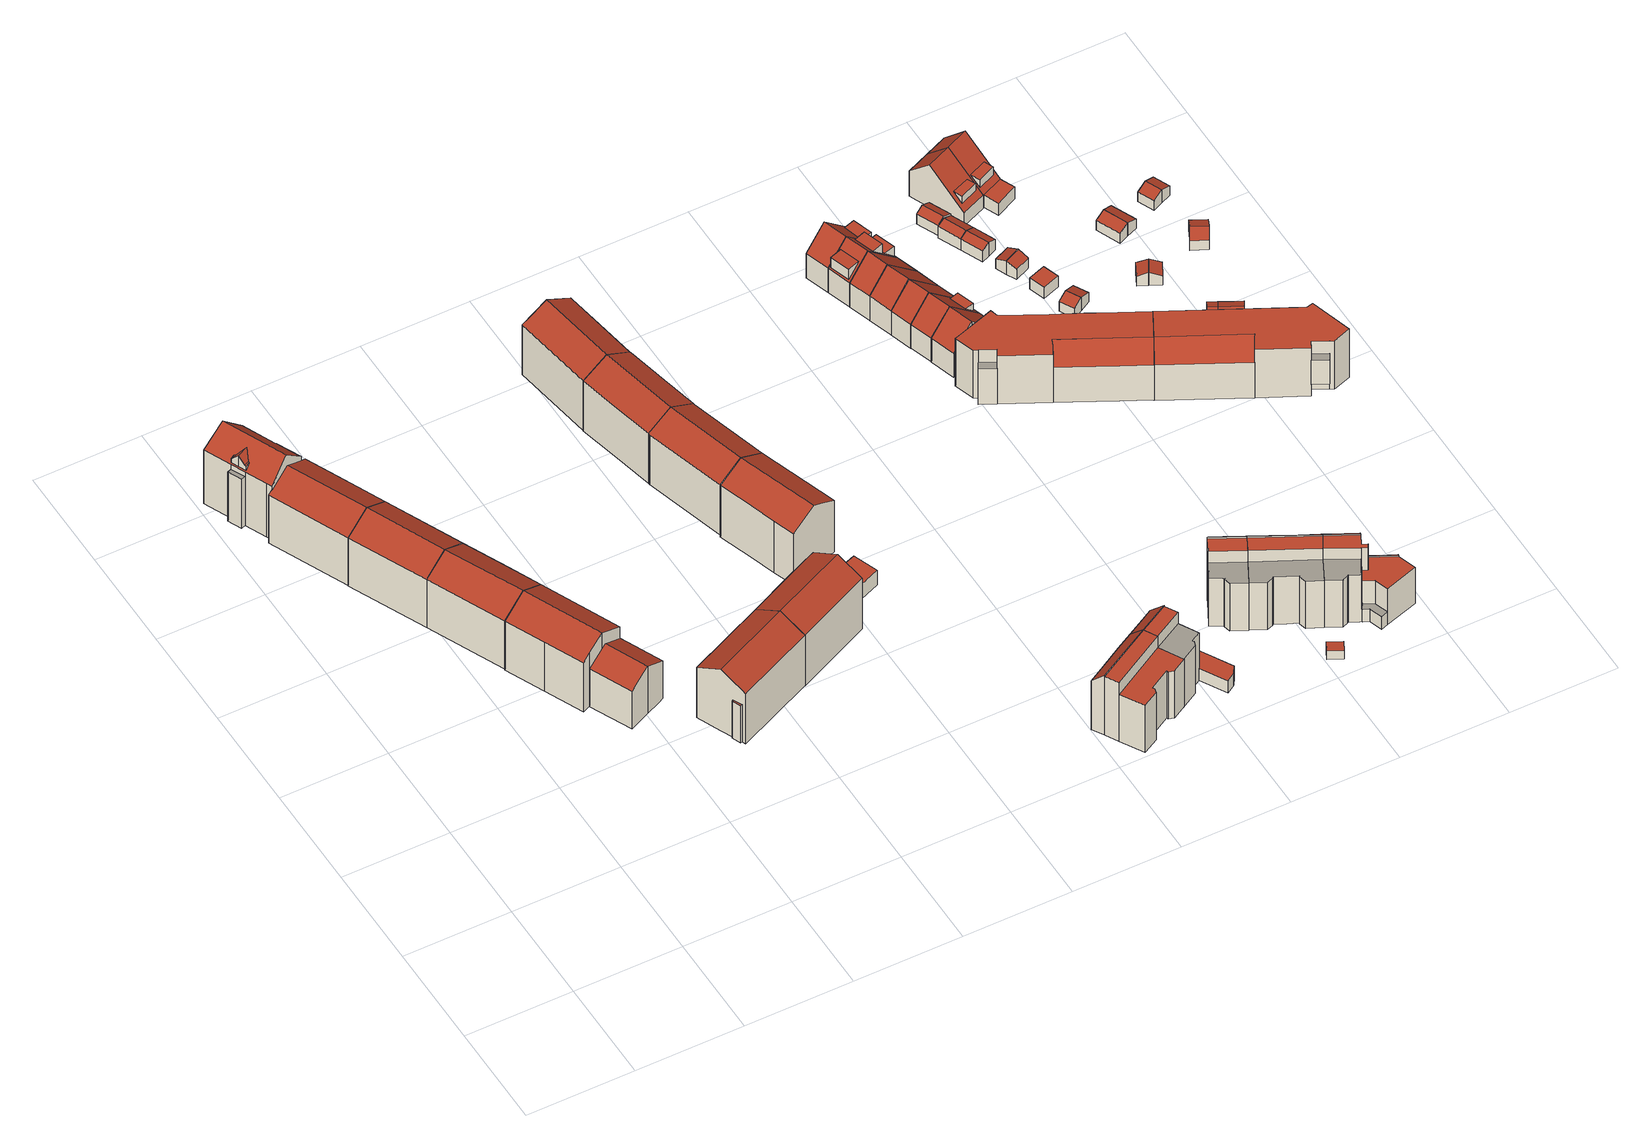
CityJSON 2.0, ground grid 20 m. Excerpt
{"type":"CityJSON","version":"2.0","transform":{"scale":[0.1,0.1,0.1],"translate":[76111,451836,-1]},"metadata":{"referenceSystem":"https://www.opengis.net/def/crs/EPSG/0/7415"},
"CityObjects":{
"building1":{"type":"Building","attributes":{"Volume":1443.41,"Dakoppervlakte":131.5,"Muuroppervlakte":561.17,"Vloeroppervlakte":99.9,"hoogte_Z_max_in_m_NAP":16.91,"GEB_DOEL":"woonfunctie","dateOfConstruction":"1951-01-01","measuredHeight":16.42},"children":["building1-1"],"geometry":[{"type":"Solid","lod":"2","boundaries":[[[[0,1,2,3,4,5,6,7,8,9,10,11,12]],[[13,14,15,16,17,18,19],[20,21,22,23,24,25,26,27]],[[28,17,16,29,30,31]],[[32,33,34,35]],[[7,18,17,8]],[[19,18,7,6,33]],[[2,1,15,14]],[[15,1,0,12,29,16]],[[11,30,29,12]],[[11,10,31,30]],[[9,28,31,10]],[[17,28,9,8]],[[4,3,32,35]],[[34,33,6,5]],[[35,34,5,4]],[[19,33,32,13]],[[3,2,14,13,32]],[[36,22,21,37]],[[37,21,20,38]],[[38,20,27,39]],[[22,36,40,23]],[[40,36,37,25,24]],[[40,24,23]],[[27,26,39]],[[37,38,39,26,25]]]],"semantics":{"surfaces":[{"type":"GroundSurface"},{"type":"RoofSurface"},{"type":"OuterFloorSurface"},{"type":"WallSurface"}],"values":[[0,1,1,2,3,3,3,3,3,3,3,3,3,3,3,3,3,1,1,1,1,3,3,3,3]]}}]},
"building1-1":{"type":"BuildingInstallation","attributes":{"relationToConstruction":"outside"},"parents":["building1"],"geometry":[{"type":"MultiSurface","lod":"2","boundaries":[[[36,22,21,37]],[[37,21,20,38]],[[38,20,27,39]],[[22,36,40,23]],[[40,36,37,25,24]],[[40,24,23]],[[27,26,39]],[[37,38,39,26,25]]],"semantics":{"surfaces":[{"type":"RoofSurface"},{"type":"WallSurface"}],"values":[0,0,0,0,1,1,1,1]}}]},
"building2":{"type":"Building","attributes":{"Volume":1937.55,"Dakoppervlakte":177.58,"Muuroppervlakte":597.88,"Vloeroppervlakte":154.19,"hoogte_Z_max_in_m_NAP":14.45,"GEB_DOEL":"woonfunctie","dateOfConstruction":"1951-01-01","measuredHeight":13.96},"geometry":[{"type":"Solid","lod":"2","boundaries":[[[[41,42,43,1,44,12,45,46,47]],[[48,49,50,51,52]],[[51,50,53,54,55,56]],[[50,49,42,41]],[[44,1,52,51]],[[1,43,48,52]],[[48,43,42,49]],[[53,50,41,47]],[[45,55,54,53,47,46]],[[55,45,12,56]],[[44,51,56,12]]]],"semantics":{"surfaces":[{"type":"GroundSurface"},{"type":"RoofSurface"},{"type":"WallSurface"}],"values":[[0,1,1,2,2,2,2,2,2,2,2]]}}]},
"building3":{"type":"Building","attributes":{"Volume":1910.61,"Dakoppervlakte":174.57,"Muuroppervlakte":593.86,"Vloeroppervlakte":151.58,"hoogte_Z_max_in_m_NAP":14.45,"GEB_DOEL":"woonfunctie","dateOfConstruction":"1951-01-01","measuredHeight":14},"geometry":[{"type":"Solid","lod":"2","boundaries":[[[[57,58,59,60,61,62]],[[50,63,64,53]],[[50,49,65,63]],[[57,62,53,64]],[[59,65,49,60]],[[58,63,65,59]],[[53,62,61,60,49,50]],[[58,57,64,63]]]],"semantics":{"surfaces":[{"type":"GroundSurface"},{"type":"RoofSurface"},{"type":"WallSurface"}],"values":[[0,1,1,2,2,2,2,2]]}}]},
"building4":{"type":"Building","attributes":{"Volume":1899.49,"Dakoppervlakte":173.96,"Muuroppervlakte":591.14,"Vloeroppervlakte":151.06,"hoogte_Z_max_in_m_NAP":14.45,"GEB_DOEL":"woonfunctie","dateOfConstruction":"1951-01-01","measuredHeight":13.97},"geometry":[{"type":"Solid","lod":"2","boundaries":[[[[66,67,68,69,70,71,72]],[[64,63,73,74,75]],[[63,65,76,73]],[[76,65,66,72]],[[66,65,63,64,68,67]],[[74,73,76,72,71,70]],[[68,64,75,74,70,69]]]],"semantics":{"surfaces":[{"type":"GroundSurface"},{"type":"RoofSurface"},{"type":"WallSurface"}],"values":[[0,1,1,2,2,2,2]]}}]},
"building5":{"type":"Building","attributes":{"Volume":1952.59,"Dakoppervlakte":176.3,"Muuroppervlakte":604.77,"Vloeroppervlakte":153.08,"hoogte_Z_max_in_m_NAP":14.45,"GEB_DOEL":"woonfunctie","dateOfConstruction":"1951-01-01","measuredHeight":14.15},"geometry":[{"type":"Solid","lod":"2","boundaries":[[[[77,78,79,80,81,82,83,84]],[[85,86,74,73]],[[73,76,87,88,89,85]],[[84,83,86,85]],[[83,82,74,86]],[[81,80,76,73,74,82]],[[80,79,87,76]],[[79,78,88,87]],[[89,88,78,77]],[[84,85,89,77]]]],"semantics":{"surfaces":[{"type":"GroundSurface"},{"type":"RoofSurface"},{"type":"WallSurface"}],"values":[[0,1,1,2,2,2,2,2,2,2]]}}]},
"building6":{"type":"Building","attributes":{"Volume":695.05,"Dakoppervlakte":79.86,"Muuroppervlakte":313.16,"Vloeroppervlakte":69.97,"hoogte_Z_max_in_m_NAP":11.35,"GEB_DOEL":"woonfunctie","dateOfConstruction":"1951-01-01","measuredHeight":11.07},"geometry":[{"type":"Solid","lod":"2","boundaries":[[[[83,90,91,92,93,94,77,95]],[[96,97,98,99,100]],[[101,102,103,100,99]],[[90,83,103,102]],[[77,94,97,96]],[[99,98,97,94,93,92]],[[103,83,95,77,96,100]],[[91,90,102,101,99,92]]]],"semantics":{"surfaces":[{"type":"GroundSurface"},{"type":"RoofSurface"},{"type":"WallSurface"}],"values":[[0,1,1,2,2,2,2,2]]}}]},
"building7":{"type":"Building","attributes":{"Volume":2014.75,"Dakoppervlakte":177.75,"Muuroppervlakte":626.03,"Vloeroppervlakte":156.45,"hoogte_Z_max_in_m_NAP":14.25,"GEB_DOEL":"bijeenkomstfunctie - woonfunctie","dateOfConstruction":"1951-01-01","measuredHeight":14.21},"geometry":[{"type":"Solid","lod":"2","boundaries":[[[[104,105,106,107,108,109,110,111,112,113]],[[114,115,116,117,118,119]],[[115,114,120,121]],[[122,123,124,125]],[[104,113,121,120]],[[118,107,106,119]],[[106,105,114,119]],[[125,109,108,122]],[[123,111,110,124]],[[109,125,124,110]],[[117,116,115,121,113,112,111,123,122,108,107,118]],[[105,104,120,114]]]],"semantics":{"surfaces":[{"type":"GroundSurface"},{"type":"RoofSurface"},{"type":"WallSurface"}],"values":[[0,1,1,1,2,2,2,2,2,2,2,2]]}}]},
"building8":{"type":"Building","attributes":{"Volume":1971.49,"Dakoppervlakte":172.15,"Muuroppervlakte":616.78,"Vloeroppervlakte":151.46,"hoogte_Z_max_in_m_NAP":14.25,"GEB_DOEL":"bijeenkomstfunctie - woonfunctie","dateOfConstruction":"1951-01-01","measuredHeight":14.34},"geometry":[{"type":"Solid","lod":"2","boundaries":[[[[126,127,128,129,130,131,132]],[[120,114,133,134,135]],[[136,133,114,119]],[[120,128,127,114]],[[131,130,134,133]],[[126,119,114,127]],[[119,126,132,136]],[[136,132,131,133]],[[120,135,134,130,129,128]]]],"semantics":{"surfaces":[{"type":"GroundSurface"},{"type":"RoofSurface"},{"type":"WallSurface"}],"values":[[0,1,1,2,2,2,2,2,2]]}}]},
"building9":{"type":"Building","attributes":{"Volume":1982.11,"Dakoppervlakte":174.91,"Muuroppervlakte":615.97,"Vloeroppervlakte":153.7,"hoogte_Z_max_in_m_NAP":14.59,"GEB_DOEL":"woonfunctie","dateOfConstruction":"1951-01-01","measuredHeight":14.22},"geometry":[{"type":"Solid","lod":"2","boundaries":[[[[137,138,139,140,141,142,143,144]],[[145,146,147,148,149]],[[150,146,145,151,152]],[[140,139,147,146]],[[147,139,138,148]],[[138,137,149,148]],[[144,143,151,145,149,137]],[[143,142,152,151]],[[150,152,142,141]],[[140,146,150,141]]]],"semantics":{"surfaces":[{"type":"GroundSurface"},{"type":"RoofSurface"},{"type":"WallSurface"}],"values":[[0,1,1,2,2,2,2,2,2,2]]}}]},
"building10":{"type":"Building","attributes":{"Volume":2052.33,"Dakoppervlakte":175.66,"Muuroppervlakte":637.91,"Vloeroppervlakte":154.36,"hoogte_Z_max_in_m_NAP":14.59,"GEB_DOEL":"bijeenkomstfunctie - woonfunctie","dateOfConstruction":"1951-01-01","measuredHeight":14.62},"geometry":[{"type":"Solid","lod":"2","boundaries":[[[[153,154,155,156,157,158,159,160,161]],[[146,162,163,164,147]],[[165,162,146,150,166,167]],[[159,158,150,146]],[[156,167,166,150,158,157]],[[162,165,155,154,153,161,164,163]],[[161,160,147,164]],[[159,146,147,160]],[[156,155,165,167]]]],"semantics":{"surfaces":[{"type":"GroundSurface"},{"type":"RoofSurface"},{"type":"WallSurface"}],"values":[[0,1,1,2,2,2,2,2,2]]}}]},
"building11":{"type":"Building","attributes":{"Volume":1924.67,"Dakoppervlakte":170.85,"Muuroppervlakte":603.86,"Vloeroppervlakte":150.13,"hoogte_Z_max_in_m_NAP":14.59,"GEB_DOEL":"woonfunctie","dateOfConstruction":"1951-01-01","measuredHeight":14.15},"geometry":[{"type":"Solid","lod":"2","boundaries":[[[[168,169,170,171,172,137,144,143,173]],[[174,175,176,145,149,177]],[[176,178,179,151,145]],[[149,145,144,137]],[[174,177,149,137,172,171]],[[169,168,178,176,175,170]],[[151,179,178,168,173,143]],[[144,145,151,143]],[[171,170,175,174]]]],"semantics":{"surfaces":[{"type":"GroundSurface"},{"type":"RoofSurface"},{"type":"WallSurface"}],"values":[[0,1,1,2,2,2,2,2,2]]}}]},
"building12":{"type":"Building","attributes":{"Volume":1925.44,"Dakoppervlakte":172.08,"Muuroppervlakte":602.01,"Vloeroppervlakte":151.18,"hoogte_Z_max_in_m_NAP":14.59,"GEB_DOEL":"woonfunctie","dateOfConstruction":"1951-01-01","measuredHeight":14.07},"geometry":[{"type":"Solid","lod":"2","boundaries":[[[[180,181,182,183,184,185,186,187]],[[188,189,190,191,176,175]],[[192,178,176,191]],[[185,184,175,176]],[[189,188,175,184,183,182]],[[192,191,190,181,180,187]],[[192,187,186,178]],[[185,176,178,186]],[[182,181,190,189]]]],"semantics":{"surfaces":[{"type":"GroundSurface"},{"type":"RoofSurface"},{"type":"WallSurface"}],"values":[[0,1,1,2,2,2,2,2,2]]}}]},
"building13":{"type":"Building","attributes":{"Volume":66.49,"Dakoppervlakte":19.51,"Muuroppervlakte":60.6,"Vloeroppervlakte":19.51,"hoogte_Z_max_in_m_NAP":3.57,"GEB_DOEL":"overige gebruiksfunctie","dateOfConstruction":"1952-01-01","measuredHeight":3.41},"geometry":[{"type":"Solid","lod":"2","boundaries":[[[[193,194,195,196]],[[197,198,199,200]],[[193,196,198,197]],[[196,195,199,198]],[[194,200,199,195]],[[194,193,197,200]]]],"semantics":{"surfaces":[{"type":"GroundSurface"},{"type":"RoofSurface"},{"type":"WallSurface"}],"values":[[0,1,2,2,2,2]]}}]},
"building14":{"type":"Building","attributes":{"Volume":1392.05,"Dakoppervlakte":127.53,"Muuroppervlakte":553.29,"Vloeroppervlakte":115.26,"hoogte_Z_max_in_m_NAP":14.6,"GEB_DOEL":"woonfunctie","dateOfConstruction":"1982-01-01","measuredHeight":13.73},"geometry":[{"type":"Solid","lod":"2","boundaries":[[[[201,202,203,204,205,206,207,208,209,210,211,212,213,214,215,216,217]],[[218,219,220,221,222,223]],[[224,225,226,227,228,229]],[[230,231,232,233,234,235,236,237,238,239,240]],[[241,242,243,244]],[[245,246,247,248,249,250]],[[207,206,235,234]],[[236,216,215,237]],[[215,214,238,237]],[[238,214,213,239]],[[240,239,213,212]],[[210,209,232,231]],[[207,234,233,208]],[[244,243,217,216,236]],[[206,205,242,241,235]],[[205,204,248,247,242]],[[203,218,227,249,248,204]],[[245,250,226,219,202,201]],[[246,245,201,217,243]],[[227,218,223,228]],[[228,223,222,229]],[[221,224,229,222]],[[224,221,220,225]],[[225,220,219,226]],[[249,227,226,250]],[[247,246,243,242]],[[236,235,241,244]],[[203,202,219,218]],[[233,232,209,208]],[[212,211,210,231,230,240]]]],"semantics":{"surfaces":[{"type":"GroundSurface"},{"type":"OuterCeilingSurface"},{"type":"OuterFloorSurface"},{"type":"RoofSurface"},{"type":"WallSurface"}],"values":[[0,1,2,3,3,3,4,4,4,4,4,4,4,4,4,4,4,4,4,4,4,4,4,4,4,4,4,4,4,4]]}}]},
"building15":{"type":"Building","attributes":{"Volume":859.86,"Dakoppervlakte":84.53,"Muuroppervlakte":441.33,"Vloeroppervlakte":106.37,"hoogte_Z_max_in_m_NAP":14.6,"GEB_DOEL":"woonfunctie","dateOfConstruction":"1982-01-01","measuredHeight":13.82},"geometry":[{"type":"Solid","lod":"2","boundaries":[[[[251,252,253,254,255,256,257,258,259,260,261,262,263,264,265,266,267]],[[268,269,270,271,272]],[[273,274,275,235,234,276,277,278]],[[279,280,281,282,283]],[[284,285,286,287,283,288,289,290,291,292]],[[293,294,242,241]],[[295,296,248,247,297]],[[290,261,260,291]],[[259,292,291,260]],[[292,259,258,284]],[[258,257,285,284]],[[286,285,257,256]],[[287,286,256,255,254,269,283]],[[267,266,234,235]],[[277,264,263,278]],[[262,273,278,263]],[[290,274,273,262,261]],[[241,242,251,267,235]],[[296,282,270,253,252,248]],[[242,247,248,252,251]],[[283,269,268,279]],[[272,280,279,268]],[[280,272,271,281]],[[281,271,270,282]],[[296,295,283,282]],[[294,297,247,242]],[[235,275,293,241]],[[274,290,289,275]],[[294,293,275,289,288]],[[297,294,288,283,295]],[[270,269,254,253]],[[277,276,234,266,265,264]]]],"semantics":{"surfaces":[{"type":"GroundSurface"},{"type":"OuterCeilingSurface"},{"type":"OuterFloorSurface"},{"type":"RoofSurface"},{"type":"WallSurface"}],"values":[[0,1,2,2,3,3,3,4,4,4,4,4,4,4,4,4,4,4,4,4,4,4,4,4,4,4,4,4,4,4,4,4]]}}]},
"building16":{"type":"Building","attributes":{"Volume":725.69,"Dakoppervlakte":40.24,"Muuroppervlakte":395.36,"Vloeroppervlakte":59.47,"hoogte_Z_max_in_m_NAP":14.66,"GEB_DOEL":"woonfunctie","dateOfConstruction":"1982-01-01","measuredHeight":13.85},"geometry":[{"type":"Solid","lod":"2","boundaries":[[[[298,299,300,301,302,303,304,305,306,307,308,309,310]],[[311,312,313,314,315,316]],[[317,318,319,320,321,322,323]],[[324,325,326,327,328,329]],[[330,331,332,333]],[[334,335,336,337,338,339]],[[318,298,310,319]],[[319,310,309,320]],[[309,308,321,320]],[[307,322,321,308]],[[317,323,306,305]],[[333,299,298,318,330]],[[332,331,317,305,304]],[[339,332,304,303,334]],[[335,334,303,302,311,326]],[[325,312,301,300,337,336]],[[299,333,338,337,300]],[[328,315,314,329]],[[324,329,314,313]],[[325,324,313,312]],[[326,311,316,327]],[[327,316,315,328]],[[326,325,336,335]],[[339,338,333,332]],[[330,318,317,331]],[[312,311,302,301]],[[322,307,306,323]]]],"semantics":{"surfaces":[{"type":"GroundSurface"},{"type":"OuterCeilingSurface"},{"type":"OuterFloorSurface"},{"type":"RoofSurface"},{"type":"WallSurface"}],"values":[[0,1,2,2,3,3,4,4,4,4,4,4,4,4,4,4,4,4,4,4,4,4,4,4,4,4,4]]}}]},
"building17":{"type":"Building","attributes":{"Volume":10.9,"Dakoppervlakte":5.32,"Muuroppervlakte":19.22,"Vloeroppervlakte":5.31,"hoogte_Z_max_in_m_NAP":3,"GEB_DOEL":"onbekend","dateOfConstruction":"1982-01-01","measuredHeight":2.11},"geometry":[{"type":"Solid","lod":"2","boundaries":[[[[340,341,342,343]],[[344,345,346,347]],[[340,343,345,344]],[[343,342,346,345]],[[346,342,341,347]],[[341,340,344,347]]]],"semantics":{"surfaces":[{"type":"GroundSurface"},{"type":"RoofSurface"},{"type":"WallSurface"}],"values":[[0,1,2,2,2,2]]}}]},
"building18":{"type":"Building","attributes":{"Volume":1388,"Dakoppervlakte":77.83,"Muuroppervlakte":554.64,"Vloeroppervlakte":114.34,"hoogte_Z_max_in_m_NAP":14.66,"GEB_DOEL":"woonfunctie","dateOfConstruction":"1982-01-01","measuredHeight":13.79},"geometry":[{"type":"Solid","lod":"2","boundaries":[[[[348,349,350,351,352,353,354,355,356,357,358,359,360,361,362,363,364]],[[365,366,367,368,369,370,371]],[[372,373,374,375,376,377,317,323,378,379,380]],[[381,382,383,384,385,386,387]],[[332,331,388,389]],[[390,391,334,339,392,393]],[[323,317,363,362]],[[323,362,361,378]],[[379,378,361,360]],[[379,360,359,380]],[[373,372,380,359,358,357]],[[357,356,374,373]],[[375,355,354,376]],[[376,354,353,377]],[[353,352,389,388,377]],[[364,363,317,331,332]],[[389,352,351,393,392]],[[350,370,381,390,393,351]],[[334,391,387,371,349,348]],[[339,334,348,364,332]],[[383,368,367,384]],[[384,367,366,385]],[[366,365,386,385]],[[387,386,365,371]],[[381,370,369,382]],[[382,369,368,383]],[[390,381,387,391]],[[392,339,332,389]],[[388,331,317,377]],[[371,370,350,349]],[[374,356,355,375]]]],"semantics":{"surfaces":[{"type":"GroundSurface"},{"type":"OuterCeilingSurface"},{"type":"OuterFloorSurface"},{"type":"RoofSurface"},{"type":"WallSurface"}],"values":[[0,1,2,2,3,3,4,4,4,4,4,4,4,4,4,4,4,4,4,4,4,4,4,4,4,4,4,4,4,4,4]]}}]},
"building19":{"type":"Building","attributes":{"Volume":366.67,"Dakoppervlakte":62.35,"Muuroppervlakte":191.03,"Vloeroppervlakte":52.66,"hoogte_Z_max_in_m_NAP":10.72,"GEB_DOEL":"woonfunctie","dateOfConstruction":"1985-01-01","measuredHeight":9.71},"children":["building19-1"],"geometry":[{"type":"Solid","lod":"2","boundaries":[[[[394,395,396,397,398,399,400]],[[401,402,403,404,405]],[[402,406,407,403],[408,409,410,411]],[[401,405,404,398,397,396]],[[402,401,396,395]],[[394,400,407,406]],[[395,394,406,402]],[[404,403,407,400,399,398]],[[412,413,408,411]],[[412,411,410]],[[412,410,409,413]],[[413,409,408]]]],"semantics":{"surfaces":[{"type":"GroundSurface"},{"type":"RoofSurface"},{"type":"WallSurface"}],"values":[[0,1,1,2,2,2,2,2,1,2,2,2]]}}]},
"building19-1":{"type":"BuildingInstallation","attributes":{"relationToConstruction":"outside"},"parents":["building19"],"geometry":[{"type":"MultiSurface","lod":"2","boundaries":[[[412,413,408,411]],[[412,411,410]],[[412,410,409,413]],[[413,409,408]]],"semantics":{"surfaces":[{"type":"RoofSurface"},{"type":"WallSurface"}],"values":[0,1,1,1]}}]},
"building20":{"type":"Building","attributes":{"Volume":383.59,"Dakoppervlakte":35.79,"Muuroppervlakte":190.97,"Vloeroppervlakte":51.95,"hoogte_Z_max_in_m_NAP":10.72,"GEB_DOEL":"woonfunctie","dateOfConstruction":"1985-01-01","measuredHeight":9.73},"children":["building20-1","building20-2","building20-3"],"geometry":[{"type":"Solid","lod":"2","boundaries":[[[[396,395,394,414,415,416,417]],[[402,401,418,419],[420,421,422,423]],[[406,402,419,424,425],[426,427,428,429],[430,431,432,433]],[[424,419,418,417,416,415]],[[396,417,418,401]],[[395,402,406,394]],[[394,406,425,424,415,414]],[[395,396,401,402]],[[423,434,435,420]],[[434,422,421,435]],[[421,420,435]],[[434,423,422]],[[428,436,437,429]],[[436,428,427]],[[436,427,426,437]],[[426,429,437]],[[432,438,439,433]],[[438,432,431]],[[439,438,431,430]],[[430,433,439]]]],"semantics":{"surfaces":[{"type":"GroundSurface"},{"type":"RoofSurface"},{"type":"WallSurface"}],"values":[[0,1,1,2,2,2,2,2,1,2,2,2,1,2,2,2,1,2,2,2]]}}]},
"building20-1":{"type":"BuildingInstallation","attributes":{"relationToConstruction":"outside"},"parents":["building20"],"geometry":[{"type":"MultiSurface","lod":"2","boundaries":[[[423,434,435,420]],[[434,422,421,435]],[[421,420,435]],[[434,423,422]]],"semantics":{"surfaces":[{"type":"RoofSurface"},{"type":"WallSurface"}],"values":[0,1,1,1]}}]},
"building20-2":{"type":"BuildingInstallation","attributes":{"relationToConstruction":"outside"},"parents":["building20"],"geometry":[{"type":"MultiSurface","lod":"2","boundaries":[[[428,436,437,429]],[[436,428,427]],[[436,427,426,437]],[[426,429,437]]],"semantics":{"surfaces":[{"type":"RoofSurface"},{"type":"WallSurface"}],"values":[0,1,1,1]}}]},
"building20-3":{"type":"BuildingInstallation","attributes":{"relationToConstruction":"outside"},"parents":["building20"],"geometry":[{"type":"MultiSurface","lod":"2","boundaries":[[[432,438,439,433]],[[438,432,431]],[[439,438,431,430]],[[430,433,439]]],"semantics":{"surfaces":[{"type":"RoofSurface"},{"type":"WallSurface"}],"values":[0,1,1,1]}}]},
"building21":{"type":"Building","attributes":{"Volume":328.87,"Dakoppervlakte":67.82,"Muuroppervlakte":188.31,"Vloeroppervlakte":48.24,"hoogte_Z_max_in_m_NAP":10.72,"GEB_DOEL":"woonfunctie","dateOfConstruction":"1985-01-01","measuredHeight":9.73},"geometry":[{"type":"Solid","lod":"2","boundaries":[[[[440,417,416,415,441,442]],[[418,443,444,419]],[[424,419,444,445]],[[441,415,424,445]],[[417,440,443,418]],[[444,443,440,442]],[[416,417,418,419,424,415]],[[442,441,445,444]]]],"semantics":{"surfaces":[{"type":"GroundSurface"},{"type":"RoofSurface"},{"type":"WallSurface"}],"values":[[0,1,1,2,2,2,2,2]]}}]},
"building22":{"type":"Building","attributes":{"Volume":354.55,"Dakoppervlakte":73.32,"Muuroppervlakte":190.83,"Vloeroppervlakte":52.16,"hoogte_Z_max_in_m_NAP":10.72,"GEB_DOEL":"woonfunctie","dateOfConstruction":"1985-01-01","measuredHeight":9.72},"geometry":[{"type":"Solid","lod":"2","boundaries":[[[[441,446,447,448,449,440,442]],[[450,444,443,451]],[[452,445,444,450,453]],[[440,449,451,443]],[[441,445,452,453,447,446]],[[444,445,441,442]],[[451,449,448,447,453,450]],[[442,440,443,444]]]],"semantics":{"surfaces":[{"type":"GroundSurface"},{"type":"RoofSurface"},{"type":"WallSurface"}],"values":[[0,1,1,2,2,2,2,2]]}}]},
"building23":{"type":"Building","attributes":{"Volume":327.41,"Dakoppervlakte":67.55,"Muuroppervlakte":188.04,"Vloeroppervlakte":48.05,"hoogte_Z_max_in_m_NAP":10.72,"GEB_DOEL":"woonfunctie","dateOfConstruction":"1985-01-01","measuredHeight":9.72},"geometry":[{"type":"Solid","lod":"2","boundaries":[[[[447,454,455,456,449,448]],[[451,457,458,450]],[[453,450,458,459]],[[454,447,453,459]],[[449,456,457,451]],[[455,458,457,456]],[[448,449,451,450,453,447]],[[455,454,459,458]]]],"semantics":{"surfaces":[{"type":"GroundSurface"},{"type":"RoofSurface"},{"type":"WallSurface"}],"values":[[0,1,1,2,2,2,2,2]]}}]},
"building24":{"type":"Building","attributes":{"Volume":343.21,"Dakoppervlakte":62.15,"Muuroppervlakte":187.67,"Vloeroppervlakte":50.14,"hoogte_Z_max_in_m_NAP":10.72,"GEB_DOEL":"woonfunctie","dateOfConstruction":"1985-01-01","measuredHeight":9.67},"children":["building24-1"],"geometry":[{"type":"Solid","lod":"2","boundaries":[[[[460,461,462,463,464,465]],[[466,458,457,467]],[[466,468,459,458],[469,470,471,472]],[[463,462,459,468]],[[461,458,459,462]],[[460,465,467,457]],[[461,460,457,458]],[[468,466,467,465,464,463]],[[473,469,472,474]],[[474,472,471]],[[474,471,470,473]],[[470,469,473]]]],"semantics":{"surfaces":[{"type":"GroundSurface"},{"type":"RoofSurface"},{"type":"WallSurface"}],"values":[[0,1,1,2,2,2,2,2,1,2,2,2]]}}]},
"building24-1":{"type":"BuildingInstallation","attributes":{"relationToConstruction":"outside"},"parents":["building24"],"geometry":[{"type":"MultiSurface","lod":"2","boundaries":[[[473,469,472,474]],[[474,472,471]],[[474,471,470,473]],[[470,469,473]]],"semantics":{"surfaces":[{"type":"RoofSurface"},{"type":"WallSurface"}],"values":[0,1,1,1]}}]},
"building25":{"type":"Building","attributes":{"Volume":366.24,"Dakoppervlakte":75.79,"Muuroppervlakte":191.9,"Vloeroppervlakte":53.91,"hoogte_Z_max_in_m_NAP":10.72,"GEB_DOEL":"woonfunctie","dateOfConstruction":"1985-01-01","measuredHeight":9.7},"geometry":[{"type":"Solid","lod":"2","boundaries":[[[[475,476,477,478,479,480]],[[466,481,482,468]],[[481,466,467,483]],[[479,478,468,482]],[[476,475,483,467]],[[481,483,475,480]],[[477,476,467,466,468,478]],[[480,479,482,481]]]],"semantics":{"surfaces":[{"type":"GroundSurface"},{"type":"RoofSurface"},{"type":"WallSurface"}],"values":[[0,1,1,2,2,2,2,2]]}}]},
"building26":{"type":"Building","attributes":{"Volume":1192.93,"Dakoppervlakte":103.24,"Muuroppervlakte":518.96,"Vloeroppervlakte":121.33,"hoogte_Z_max_in_m_NAP":14.66,"GEB_DOEL":"woonfunctie","dateOfConstruction":"1982-01-01","measuredHeight":13.8},"geometry":[{"type":"Solid","lod":"2","boundaries":[[[[352,351,484,485,486,487,488,489,490,491,492,493,494,495,496,497,498,354,353]],[[499,500,501,502,503,504,505]],[[506,507,508,509,510,377,376,511]],[[512,513,514,515,516,517,518]],[[519,520,521,522,523,524,525,526]],[[527,528,529,530,531,532,533,534,535,536]],[[537,538,539,540,541,389,388]],[[393,392,542,543,544]],[[545,546,547,548,549,550]],[[490,489,533,532,517]],[[489,488,534,533]],[[353,354,376,377]],[[376,354,498,511]],[[506,511,498,497]],[[497,496,507,506]],[[496,495,494,513,509,508,507]],[[516,515,492,491]],[[491,490,517,516]],[[514,513,494,493,492,515]],[[352,353,377,388,389]],[[542,541,548,547,543]],[[352,389,392,393,351]],[[549,534,488,487,550]],[[487,486,545,550]],[[546,545,486,485,504,519]],[[502,501,522,521]],[[522,501,500,523]],[[524,523,500,499]],[[524,499,505,525]],[[519,504,503,520]],[[520,503,502,521]],[[526,547,546,519]],[[525,544,543,547,526]],[[389,541,542,392]],[[377,510,537,388]],[[530,512,518,531]],[[531,518,517,532]],[[509,513,512,530,529,510]],[[527,536,540,539]],[[541,540,536,535,548]],[[537,510,529,528,538]],[[539,538,528,527]],[[549,548,535,534]],[[505,504,485,484]],[[505,484,351,393,544,525]]]],"semantics":{"surfaces":[{"type":"GroundSurface"},{"type":"OuterCeilingSurface"},{"type":"OuterFloorSurface"},{"type":"RoofSurface"},{"type":"WallSurface"}],"values":[[0,1,2,2,2,3,3,3,3,4,4,4,4,4,4,4,4,4,4,4,4,4,4,4,4,4,4,4,4,4,4,4,4,4,4,4,4,4,4,4,4,4,4,4,4]]}}]},
"building27":{"type":"Building","attributes":{"Volume":2836.32,"Dakoppervlakte":279.17,"Muuroppervlakte":815.81,"Vloeroppervlakte":262.55,"hoogte_Z_max_in_m_NAP":12.26,"GEB_DOEL":"woonfunctie","dateOfConstruction":"1985-01-01","measuredHeight":11.29},"geometry":[{"type":"Solid","lod":"2","boundaries":[[[[551,552,553,554,555,556,557,558,559,560,561,562,563,564,565,566,567,568,569]],[[570,571,572,573,574]],[[575,576,577,578,579,580,581,582,583,584,585,586,587,588,589,590,591]],[[592,593,594,595,596,597,587]],[[552,551,572,582,581]],[[590,589,561,560]],[[555,578,577,556]],[[578,555,554,553,580,579]],[[552,581,580,553]],[[574,573,572,551,569,568]],[[570,574,568,567]],[[583,582,572,571]],[[583,571,570,584]],[[592,587,586]],[[588,587,597]],[[588,597,596,589]],[[562,561,589,596,595]],[[584,570,567,566,565,592,586,585]],[[595,594,593,592,565,564,563,562]],[[557,556,577,576,575,591,590,560,559,558]]]],"semantics":{"surfaces":[{"type":"GroundSurface"},{"type":"OuterFloorSurface"},{"type":"RoofSurface"},{"type":"WallSurface"}],"values":[[0,1,2,2,3,3,3,3,3,3,3,3,3,3,3,3,3,3,3,3]]}}]},
"building28":{"type":"Building","attributes":{"Volume":39.59,"Dakoppervlakte":15.76,"Muuroppervlakte":39.04,"Vloeroppervlakte":14.16,"hoogte_Z_max_in_m_NAP":4.15,"GEB_DOEL":"onbekend","dateOfConstruction":"1985-01-01","measuredHeight":3.2},"geometry":[{"type":"Solid","lod":"2","boundaries":[[[[598,599,600,601,602,603]],[[604,605,606,607]],[[608,609,604,607]],[[605,598,603,606]],[[609,608,601,600]],[[599,604,609,600]],[[606,603,602,601,608,607]],[[598,605,604,599]]]],"semantics":{"surfaces":[{"type":"GroundSurface"},{"type":"RoofSurface"},{"type":"WallSurface"}],"values":[[0,1,1,2,2,2,2,2]]}}]},
"building29":{"type":"Building","attributes":{"Volume":42.55,"Dakoppervlakte":16.39,"Muuroppervlakte":41.24,"Vloeroppervlakte":14.79,"hoogte_Z_max_in_m_NAP":4.31,"GEB_DOEL":"onbekend","dateOfConstruction":"1985-01-01","measuredHeight":3.27},"geometry":[{"type":"Solid","lod":"2","boundaries":[[[[610,611,612,613,614,615]],[[616,617,618,619]],[[616,619,620,621]],[[610,615,621,620]],[[613,612,618,617]],[[611,619,618,612]],[[614,613,617,616,621,615]],[[611,610,620,619]]]],"semantics":{"surfaces":[{"type":"GroundSurface"},{"type":"RoofSurface"},{"type":"WallSurface"}],"values":[[0,1,1,2,2,2,2,2]]}}]},
"building30":{"type":"Building","attributes":{"Volume":41.85,"Dakoppervlakte":16.12,"Muuroppervlakte":40.88,"Vloeroppervlakte":14.55,"hoogte_Z_max_in_m_NAP":4.31,"GEB_DOEL":"onbekend","dateOfConstruction":"1985-01-01","measuredHeight":3.27},"geometry":[{"type":"Solid","lod":"2","boundaries":[[[[611,610,622,623,624,625,612]],[[618,626,627,619]],[[628,629,620,619,627]],[[629,622,610,620]],[[612,625,626,618]],[[627,626,625,624]],[[618,619,620,610,611,612]],[[628,627,624,623,622,629]]]],"semantics":{"surfaces":[{"type":"GroundSurface"},{"type":"RoofSurface"},{"type":"WallSurface"}],"values":[[0,1,1,2,2,2,2,2]]}}]},
"building31":{"type":"Building","attributes":{"Volume":15.09,"Dakoppervlakte":6.02,"Muuroppervlakte":26.1,"Vloeroppervlakte":5.6,"hoogte_Z_max_in_m_NAP":4.06,"GEB_DOEL":"onbekend","dateOfConstruction":"1985-01-01","measuredHeight":3.06},"geometry":[{"type":"Solid","lod":"2","boundaries":[[[[630,631,632,633]],[[634,635,636,637]],[[630,633,635,634]],[[636,635,633,632]],[[636,632,631,637]],[[631,630,634,637]]]],"semantics":{"surfaces":[{"type":"GroundSurface"},{"type":"RoofSurface"},{"type":"WallSurface"}],"values":[[0,1,2,2,2,2]]}}]},
"building32":{"type":"Building","attributes":{"Volume":17.49,"Dakoppervlakte":7.06,"Muuroppervlakte":28.07,"Vloeroppervlakte":6.52,"hoogte_Z_max_in_m_NAP":4.1,"GEB_DOEL":"onbekend","dateOfConstruction":"1985-01-01","measuredHeight":3.11},"geometry":[{"type":"Solid","lod":"2","boundaries":[[[[638,639,640,641,642]],[[643,644,645,646,647]],[[639,638,643,647]],[[643,638,642,641,645,644]],[[645,641,640,646]],[[646,640,639,647]]]],"semantics":{"surfaces":[{"type":"GroundSurface"},{"type":"RoofSurface"},{"type":"WallSurface"}],"values":[[0,1,2,2,2,2]]}}]},
"building33":{"type":"Building","attributes":{"Volume":16.7,"Dakoppervlakte":6.77,"Muuroppervlakte":27.51,"Vloeroppervlakte":6.25,"hoogte_Z_max_in_m_NAP":4.1,"GEB_DOEL":"onbekend","dateOfConstruction":"1985-01-01","measuredHeight":3.08},"geometry":[{"type":"Solid","lod":"2","boundaries":[[[[639,648,649,650,640]],[[651,652,653,647,646]],[[640,650,651,646]],[[653,652,651,650,649,648]],[[653,648,639,647]],[[647,639,640,646]]]],"semantics":{"surfaces":[{"type":"GroundSurface"},{"type":"RoofSurface"},{"type":"WallSurface"}],"values":[[0,1,2,2,2,2]]}}]},
"building34":{"type":"Building","attributes":{"Volume":26.73,"Dakoppervlakte":10.7,"Muuroppervlakte":32.72,"Vloeroppervlakte":10.7,"hoogte_Z_max_in_m_NAP":3.51,"GEB_DOEL":"onbekend","dateOfConstruction":"1985-01-01","measuredHeight":2.5},"geometry":[{"type":"Solid","lod":"2","boundaries":[[[[654,655,656,657]],[[658,659,660,661]],[[654,657,661,660]],[[657,656,658,661]],[[655,659,658,656]],[[654,660,659,655]]]],"semantics":{"surfaces":[{"type":"GroundSurface"},{"type":"RoofSurface"},{"type":"WallSurface"}],"values":[[0,1,2,2,2,2]]}}]},
"building35":{"type":"Building","attributes":{"Volume":17.26,"Dakoppervlakte":6.99,"Muuroppervlakte":27.33,"Vloeroppervlakte":6.51,"hoogte_Z_max_in_m_NAP":4.06,"GEB_DOEL":"onbekend","dateOfConstruction":"1985-01-01","measuredHeight":3.08},"geometry":[{"type":"Solid","lod":"2","boundaries":[[[[662,632,631,663]],[[637,636,664,665]],[[662,663,665,664]],[[631,637,665,663]],[[637,631,632,636]],[[632,662,664,636]]]],"semantics":{"surfaces":[{"type":"GroundSurface"},{"type":"RoofSurface"},{"type":"WallSurface"}],"values":[[0,1,2,2,2,2]]}}]},
"building36":{"type":"Building","attributes":{"Volume":375.46,"Dakoppervlakte":67.46,"Muuroppervlakte":193.93,"Vloeroppervlakte":54.01,"hoogte_Z_max_in_m_NAP":10.67,"GEB_DOEL":"woonfunctie","dateOfConstruction":"1985-01-01","measuredHeight":9.76},"children":["building36-1"],"geometry":[{"type":"Solid","lod":"2","boundaries":[[[[666,667,668,669,670,671]],[[672,673,674,675]],[[673,676,677,674],[678,679,680,681]],[[669,668,677,676]],[[668,667,674,677]],[[666,671,672,675]],[[667,666,675,674]],[[672,671,670,669,676,673]],[[681,682,683,678]],[[683,682,680,679]],[[679,678,683]],[[682,681,680]]]],"semantics":{"surfaces":[{"type":"GroundSurface"},{"type":"RoofSurface"},{"type":"WallSurface"}],"values":[[0,1,1,2,2,2,2,2,1,2,2,2]]}}]},
"building36-1":{"type":"BuildingInstallation","attributes":{"relationToConstruction":"outside"},"parents":["building36"],"geometry":[{"type":"MultiSurface","lod":"2","boundaries":[[[681,682,683,678]],[[683,682,680,679]],[[679,678,683]],[[682,681,680]]],"semantics":{"surfaces":[{"type":"RoofSurface"},{"type":"WallSurface"}],"values":[0,1,1,1]}}]},
"building37":{"type":"Building","attributes":{"Volume":375.57,"Dakoppervlakte":73.72,"Muuroppervlakte":202.09,"Vloeroppervlakte":62.77,"hoogte_Z_max_in_m_NAP":10.67,"GEB_DOEL":"woonfunctie","dateOfConstruction":"1985-01-01","measuredHeight":9.59},"children":["building37-1"],"geometry":[{"type":"Solid","lod":"2","boundaries":[[[[684,685,686,687,688,689,690,691,692,693,694,695,696]],[[675,674,697,698]],[[674,677,699,697],[700,701,702,703]],[[677,704,705,706,699]],[[698,696,695,675]],[[674,675,695,694]],[[688,706,705,689]],[[706,688,687,686,699]],[[699,686,685,707]],[[691,704,677,692]],[[691,690,689,705,704]],[[692,677,674,694,693]],[[698,697,699,707,685,684,696]],[[708,700,703,709]],[[708,709,702,701]],[[701,700,708]],[[709,703,702]]]],"semantics":{"surfaces":[{"type":"GroundSurface"},{"type":"RoofSurface"},{"type":"WallSurface"}],"values":[[0,1,1,1,2,2,2,2,2,2,2,2,2,1,2,2,2]]}}]},
"building37-1":{"type":"BuildingInstallation","attributes":{"relationToConstruction":"outside"},"parents":["building37"],"geometry":[{"type":"MultiSurface","lod":"2","boundaries":[[[708,700,703,709]],[[708,709,702,701]],[[701,700,708]],[[709,703,702]]],"semantics":{"surfaces":[{"type":"RoofSurface"},{"type":"WallSurface"}],"values":[0,1,1,1]}}]},
"building38":{"type":"Building","attributes":{"Volume":2824.6,"Dakoppervlakte":277.36,"Muuroppervlakte":816.29,"Vloeroppervlakte":256.37,"hoogte_Z_max_in_m_NAP":12.26,"GEB_DOEL":"woonfunctie","dateOfConstruction":"1985-01-01","measuredHeight":11.37},"geometry":[{"type":"Solid","lod":"2","boundaries":[[[[710,711,712,713,714,715,716,717,718,719,720,721,722,723]],[[724,725,726,727]],[[728,729,730,731]],[[732,733,734,735,736,737,738,739,590,589,740,741,742,743,744]],[[595,745,741,746,596]],[[721,720,736,735]],[[590,716,715,589]],[[734,733,723,722]],[[722,721,735,734]],[[730,726,725,731]],[[729,727,726,730]],[[743,729,728,744]],[[728,731,725,710,723,733,732,744]],[[596,589,715,714,595]],[[713,745,595,714]],[[745,742,741]],[[740,746,741]],[[740,589,596,746]],[[710,725,724,711]],[[727,712,711,724]],[[742,745,713,712,727,729,743]],[[736,720,719,718,717,716,590,739,738,737]]]],"semantics":{"surfaces":[{"type":"GroundSurface"},{"type":"OuterCeilingSurface"},{"type":"OuterFloorSurface"},{"type":"RoofSurface"},{"type":"WallSurface"}],"values":[[0,1,2,3,3,4,4,4,4,4,4,4,4,4,4,4,4,4,4,4,4,4]]}}]},
"building39":{"type":"Building","attributes":{"Volume":15.73,"Dakoppervlakte":6.43,"Muuroppervlakte":26.17,"Vloeroppervlakte":5.98,"hoogte_Z_max_in_m_NAP":4.03,"GEB_DOEL":"onbekend","dateOfConstruction":"1985-01-01","measuredHeight":3.03},"geometry":[{"type":"Solid","lod":"2","boundaries":[[[[747,748,749,750]],[[751,752,753,754]],[[754,750,749,751]],[[749,748,752,751]],[[752,748,747,753]],[[747,750,754,753]]]],"semantics":{"surfaces":[{"type":"GroundSurface"},{"type":"RoofSurface"},{"type":"WallSurface"}],"values":[[0,1,2,2,2,2]]}}]},
"building40":{"type":"Building","attributes":{"Volume":13.36,"Dakoppervlakte":5.72,"Muuroppervlakte":23.02,"Vloeroppervlakte":5.34,"hoogte_Z_max_in_m_NAP":3.84,"GEB_DOEL":"onbekend","dateOfConstruction":"1985-01-01","measuredHeight":2.79},"geometry":[{"type":"Solid","lod":"2","boundaries":[[[[755,756,757,758,759,760]],[[761,762,763,764]],[[763,765,766,764]],[[762,761,756,755]],[[759,758,766,765]],[[757,764,766,758]],[[765,763,762,755,760,759]],[[757,756,761,764]]]],"semantics":{"surfaces":[{"type":"GroundSurface"},{"type":"RoofSurface"},{"type":"WallSurface"}],"values":[[0,1,1,2,2,2,2,2]]}}]},
"building41":{"type":"Building","attributes":{"Volume":16.85,"Dakoppervlakte":6.97,"Muuroppervlakte":26.76,"Vloeroppervlakte":6.48,"hoogte_Z_max_in_m_NAP":4.03,"GEB_DOEL":"onbekend","dateOfConstruction":"1985-01-01","measuredHeight":3.03},"geometry":[{"type":"Solid","lod":"2","boundaries":[[[[749,767,768,750]],[[751,754,769,770]],[[749,750,754,751]],[[750,768,769,754]],[[769,768,767,770]],[[749,751,770,767]]]],"semantics":{"surfaces":[{"type":"GroundSurface"},{"type":"RoofSurface"},{"type":"WallSurface"}],"values":[[0,1,2,2,2,2]]}}]},
"building42":{"type":"Building","attributes":{"Volume":33.32,"Dakoppervlakte":13.87,"Muuroppervlakte":35.06,"Vloeroppervlakte":12.97,"hoogte_Z_max_in_m_NAP":3.84,"GEB_DOEL":"onbekend","dateOfConstruction":"1985-01-01","measuredHeight":2.86},"geometry":[{"type":"Solid","lod":"2","boundaries":[[[[755,760,759,771,772,773]],[[763,762,774,775]],[[776,765,763,775]],[[755,773,774,762]],[[771,759,765,776]],[[760,763,765,759]],[[772,771,776,775,774,773]],[[760,755,762,763]]]],"semantics":{"surfaces":[{"type":"GroundSurface"},{"type":"RoofSurface"},{"type":"WallSurface"}],"values":[[0,1,1,2,2,2,2,2]]}}]},
"building43":{"type":"Building","attributes":{"Volume":25.95,"Dakoppervlakte":10.64,"Muuroppervlakte":36.51,"Vloeroppervlakte":9.74,"hoogte_Z_max_in_m_NAP":4.13,"GEB_DOEL":"onbekend","dateOfConstruction":"1985-01-01","measuredHeight":3.11},"geometry":[{"type":"Solid","lod":"2","boundaries":[[[[777,778,779,780]],[[781,782,783,784]],[[777,780,782,781]],[[780,779,783,782]],[[778,784,783,779]],[[781,784,778,777]]]],"semantics":{"surfaces":[{"type":"GroundSurface"},{"type":"RoofSurface"},{"type":"WallSurface"}],"values":[[0,1,2,2,2,2]]}}]},
"building44":{"type":"Building","attributes":{"Volume":27.05,"Dakoppervlakte":11.16,"Muuroppervlakte":36.79,"Vloeroppervlakte":10.22,"hoogte_Z_max_in_m_NAP":4.13,"GEB_DOEL":"onbekend","dateOfConstruction":"1985-01-01","measuredHeight":3.11},"geometry":[{"type":"Solid","lod":"2","boundaries":[[[[780,785,786,777]],[[782,781,787,788]],[[780,777,781,782]],[[777,786,787,781]],[[786,785,788,787]],[[780,782,788,785]]]],"semantics":{"surfaces":[{"type":"GroundSurface"},{"type":"RoofSurface"},{"type":"WallSurface"}],"values":[[0,1,2,2,2,2]]}}]},
"building45":{"type":"Building","attributes":{"Volume":19.24,"Dakoppervlakte":7.83,"Muuroppervlakte":28.81,"Vloeroppervlakte":7.31,"hoogte_Z_max_in_m_NAP":4.13,"GEB_DOEL":"onbekend","dateOfConstruction":"1985-01-01","measuredHeight":3.08},"geometry":[{"type":"Solid","lod":"2","boundaries":[[[[789,790,791,792]],[[793,794,795,796]],[[791,790,794,793]],[[790,789,795,794]],[[792,796,795,789]],[[792,791,793,796]]]],"semantics":{"surfaces":[{"type":"GroundSurface"},{"type":"RoofSurface"},{"type":"WallSurface"}],"values":[[0,1,2,2,2,2]]}}]},
"building46":{"type":"Building","attributes":{"Volume":17.79,"Dakoppervlakte":7.16,"Muuroppervlakte":28.13,"Vloeroppervlakte":6.73,"hoogte_Z_max_in_m_NAP":4.08,"GEB_DOEL":"onbekend","dateOfConstruction":"1985-01-01","measuredHeight":3.02},"geometry":[{"type":"Solid","lod":"2","boundaries":[[[[797,798,799,800]],[[801,802,803,804]],[[800,802,801,797]],[[803,802,800,799]],[[798,804,803,799]],[[804,798,797,801]]]],"semantics":{"surfaces":[{"type":"GroundSurface"},{"type":"RoofSurface"},{"type":"WallSurface"}],"values":[[0,1,2,2,2,2]]}}]},
"building47":{"type":"Building","attributes":{"Volume":18.97,"Dakoppervlakte":7.79,"Muuroppervlakte":28.48,"Vloeroppervlakte":7.27,"hoogte_Z_max_in_m_NAP":4.13,"GEB_DOEL":"onbekend","dateOfConstruction":"1985-01-01","measuredHeight":3.06},"geometry":[{"type":"Solid","lod":"2","boundaries":[[[[805,806,807,808]],[[796,809,810,793]],[[805,808,809,796]],[[808,807,810,809]],[[806,793,810,807]],[[806,805,796,793]]]],"semantics":{"surfaces":[{"type":"GroundSurface"},{"type":"RoofSurface"},{"type":"WallSurface"}],"values":[[0,1,2,2,2,2]]}}]},
"building48":{"type":"Building","attributes":{"Volume":17.71,"Dakoppervlakte":7.17,"Muuroppervlakte":27.98,"Vloeroppervlakte":6.73,"hoogte_Z_max_in_m_NAP":4.08,"GEB_DOEL":"onbekend","dateOfConstruction":"1985-01-01","measuredHeight":3.01},"geometry":[{"type":"Solid","lod":"2","boundaries":[[[[798,797,811,812]],[[813,801,804,814]],[[798,812,814,804]],[[814,812,811,813]],[[797,801,813,811]],[[801,797,798,804]]]],"semantics":{"surfaces":[{"type":"GroundSurface"},{"type":"RoofSurface"},{"type":"WallSurface"}],"values":[[0,1,2,2,2,2]]}}]}
},
"vertices":[
[101,1110,15],[66,1094,15],[62,1104,15],[44,1143,15],[36,1140,15],[25,1165,15],[32,1168,15],[10,1217,15],[49,1225,15],[89,1232,15],[116,1172,15],[117,1171,15],[137,1126,15],[44,1143,139],[62,1104,139],[66,1094,139],[101,1110,179],[49,1225,179],[10,1217,139],[32,1168,139],[44,1172,152],[61,1167,165],[54,1150,152],[54,1147,151],[46,1143,141],[40,1157,141],[34,1170,141],[42,1174,151],[89,1232,141],[137,1126,142],[117,1171,141],[116,1172,141],[44,1143,128],[32,1168,128],[25,1165,128],[36,1140,128],[45,1146,152],[40,1157,165],[35,1168,152],[34,1170,151],[46,1143,151],
[167,967,15],[122,947,15],[58,1091,15],[102,1111,15],[147,1131,15],[167,1087,15],[212,987,15],[58,1091,126],[122,947,126],[167,967,154],[102,1111,154],[66,1094,132],[212,987,127],[167,1087,127],[147,1131,127],[137,1126,133],
[275,846,14],[231,826,14],[186,806,14],[122,947,14],[167,967,14],[212,987,14],[231,826,154],[275,846,127],[186,806,126],
[186,806,15],[231,826,15],[275,846,15],[312,765,15],[339,706,15],[295,686,15],[250,665,15],[295,686,154],[339,706,127],[312,765,127],[250,665,126],
[328,529,13],[314,523,13],[282,594,13],[250,665,13],[295,686,13],[339,706,13],[403,563,13],[359,543,13],[359,543,154],[403,563,127],[282,594,126],[314,523,126],[328,529,135],
[438,486,13],[428,481,13],[401,469,13],[390,464,13],[363,452,13],[366,546,13],[328,529,101],[363,452,100],[390,464,117],[401,469,123],[366,546,123],[428,481,107],[438,486,101],[403,563,101],
[611,491,10],[631,447,10],[651,402,10],[506,337,10],[503,344,10],[500,343,10],[493,359,10],[495,360,10],[486,381,10],[466,426,10],[631,447,152],[486,381,152],[495,360,140],[503,344,130],[506,337,126],[651,402,126],[611,491,126],[466,426,126],[503,344,96],[495,360,96],[493,359,96],[500,343,96],
[651,402,9],[631,447,9],[611,491,9],[691,528,9],[752,555,9],[772,510,9],[792,466,9],[772,510,152],[752,555,126],[691,528,126],[792,466,126],
[745,931,14],[745,929,14],[787,783,14],[740,768,14],[694,753,14],[650,905,14],[650,908,14],[697,920,14],[697,920,156],[740,768,156],[787,783,129],[745,929,129],[745,931,129],[694,753,130],[650,908,130],[650,905,129],
[811,626,10],[790,619,10],[744,603,10],[730,643,10],[715,689,10],[694,753,10],[740,768,10],[787,783,10],[836,635,10],[790,619,156],[811,626,144],[836,635,129],[744,603,129],[715,689,129],[730,643,129],
[616,1060,14],[665,1070,14],[712,1079,14],[713,1077,14],[730,999,14],[631,993,14],[713,1077,130],[712,1079,129],[665,1070,156],[730,999,129],[616,1060,129],[631,993,129],
[641,1222,15],[689,1229,15],[689,1226,15],[700,1156,15],[712,1079,15],[665,1070,15],[616,1060,15],[592,1215,15],[700,1156,129],[689,1226,129],[689,1229,129],[641,1222,156],[592,1215,129],
[842,582,12],[859,536,12],[822,522,12],[805,569,12],[842,582,46],[805,569,46],[822,522,46],[859,536,46],
[997,87,19],[1029,105,19],[1070,129,19],[1102,146,19],[1114,124,19],[1127,101,19],[1151,58,19],[1125,43,19],[1115,47,19],[1114,49,19],[1094,38,19],[1076,28,19],[1078,25,19],[1076,16,19],[1047,0,19],[1023,42,19],[1010,66,19],[1070,129,43],[1029,105,43],[1026,110,43],[1028,115,43],[1062,135,43],[1067,133,43],[1028,115,46],[1026,110,46],[1029,105,46],[1070,129,46],[1067,133,46],[1062,135,46],[1094,38,128],[1114,49,128],[1115,47,128],[1125,43,128],[1151,58,128],[1127,101,128],[1023,42,128],[1047,0,128],[1076,16,128],[1078,25,128],[1076,28,128],[1127,101,154],[1114,124,154],[1010,66,154],[1023,42,154],[997,87,131],[1010,66,156],[1114,124,156],[1102,146,131],[1070,129,131],[1029,105,131],
[1114,124,18],[1102,146,18],[1134,164,18],[1155,176,18],[1158,178,18],[1176,188,18],[1189,184,18],[1251,74,18],[1243,60,18],[1227,50,18],[1200,97,18],[1182,87,18],[1184,84,18],[1181,75,18],[1152,59,18],[1151,58,18],[1127,101,18],[1150,185,43],[1155,176,43],[1134,164,43],[1131,169,43],[1132,174,43],[1182,87,128],[1200,97,128],[1181,131,128],[1152,59,128],[1181,75,128],[1184,84,128],[1150,185,46],[1132,174,46],[1131,169,46],[1134,164,46],[1155,176,46],[1251,74,46],[1189,184,46],[1176,188,46],[1158,178,46],[1168,154,46],[1181,131,46],[1200,97,46],[1227,50,46],[1243,60,46],[1181,131,154],[1168,154,154],[1155,176,131],[1134,164,131],[1168,154,156],
[1288,224,18],[1301,249,18],[1313,271,18],[1315,271,18],[1336,260,18],[1369,243,18],[1357,220,18],[1344,195,18],[1323,154,18],[1296,168,18],[1293,180,18],[1295,181,18],[1272,193,18],[1336,260,43],[1315,271,43],[1319,280,43],[1332,273,43],[1337,270,43],[1338,265,43],[1344,195,128],[1288,224,128],[1272,193,128],[1295,181,128],[1293,180,128],[1296,168,128],[1323,154,128],[1319,280,45],[1315,271,45],[1336,260,45],[1338,265,45],[1337,270,45],[1332,273,45],[1288,224,154],[1344,195,154],[1357,220,154],[1301,249,154],[1369,243,131],[1336,260,131],[1315,271,131],[1313,271,131],[1301,249,157],[1357,220,157],
[1408,53,19],[1433,40,19],[1424,23,19],[1399,36,19],[1408,53,40],[1399,36,39],[1424,23,39],[1433,40,40],
[1369,243,19],[1401,226,19],[1443,204,19],[1475,188,19],[1464,164,19],[1451,140,19],[1430,99,19],[1404,112,19],[1400,125,19],[1401,127,19],[1382,136,19],[1363,146,19],[1361,143,19],[1350,140,19],[1323,154,19],[1344,195,19],[1357,220,19],[1404,231,43],[1409,233,43],[1414,230,43],[1444,215,43],[1445,210,43],[1443,204,43],[1401,226,43],[1382,136,128],[1401,127,128],[1400,125,128],[1404,112,128],[1430,99,128],[1451,140,128],[1350,140,128],[1361,143,128],[1363,146,128],[1443,204,45],[1445,210,45],[1444,215,45],[1414,230,45],[1409,233,45],[1404,231,45],[1401,226,45],[1451,140,154],[1464,164,154],[1443,204,131],[1401,226,131],[1464,164,157],[1475,188,131],
[1209,1162,20],[1143,1141,20],[1103,1128,20],[1098,1142,20],[1088,1173,20],[1128,1186,20],[1194,1207,20],[1103,1128,76],[1143,1141,117],[1128,1186,117],[1088,1173,76],[1098,1142,76],[1209,1162,48],[1194,1207,48],[1169,1192,77],[1189,1198,55],[1201,1162,55],[1180,1155,77],[1201,1162,77],[1189,1198,77],
[1222,1119,20],[1223,1117,20],[1157,1096,20],[1117,1083,20],[1117,1083,76],[1157,1096,117],[1140,1095,102],[1118,1088,79],[1106,1125,79],[1128,1132,102],[1223,1117,48],[1222,1119,48],[1181,1149,78],[1193,1112,78],[1172,1105,100],[1160,1142,100],[1207,1157,51],[1219,1120,51],[1198,1114,73],[1186,1151,73],[1106,1125,102],[1118,1088,102],[1193,1112,100],[1181,1149,100],[1219,1120,73],[1207,1157,73],
[1130,1042,20],[1236,1076,20],[1170,1055,20],[1130,1042,76],[1170,1055,117],[1236,1076,48],
[1249,1034,20],[1250,1031,20],[1184,1010,20],[1144,997,20],[1184,1010,117],[1144,997,76],[1249,1034,48],[1250,1031,48],
[1263,990,20],[1197,969,20],[1157,956,20],[1157,956,76],[1197,969,117],[1263,990,48],
[1157,956,21],[1197,969,21],[1263,990,21],[1277,947,21],[1211,926,21],[1171,914,21],[1211,926,117],[1171,914,76],[1277,947,48],[1240,976,74],[1257,981,57],[1267,949,57],[1251,944,74],[1257,981,74],[1267,949,74],
[1185,867,20],[1171,914,20],[1211,926,20],[1277,947,20],[1291,901,20],[1226,880,20],[1226,880,117],[1291,901,49],[1185,867,76],
[1508,171,19],[1549,149,19],[1553,147,19],[1584,131,19],[1572,108,19],[1583,74,19],[1522,55,19],[1508,50,19],[1500,75,19],[1490,80,19],[1489,81,19],[1486,82,19],[1470,91,19],[1468,89,19],[1457,85,19],[1511,176,43],[1516,178,43],[1520,175,43],[1550,160,43],[1552,154,43],[1549,149,43],[1508,171,43],[1468,89,128],[1470,91,128],[1486,82,128],[1489,81,128],[1505,111,128],[1457,85,128],[1495,91,48],[1489,81,48],[1490,80,48],[1500,75,48],[1508,50,48],[1522,55,48],[1513,81,48],[1549,149,45],[1552,154,45],[1550,160,45],[1520,175,45],[1516,178,45],[1511,176,45],[1508,171,45],[1530,159,45],[1519,113,102],[1515,106,102],[1505,111,102],[1495,91,102],[1513,81,102],[1522,55,102],[1583,74,102],[1572,108,102],[1518,136,102],[1509,118,102],[1505,111,154],[1515,106,154],[1519,113,154],[1509,118,154],[1518,136,154],[1518,136,157],[1530,159,131],[1508,171,131],[1553,147,79],[1549,149,79],[1530,159,79],[1518,136,104],[1572,108,104],[1584,131,79],
[1197,809,20],[1190,812,20],[1178,849,20],[1190,852,20],[1257,874,20],[1261,860,20],[1335,821,20],[1384,796,20],[1432,771,20],[1481,746,20],[1454,695,20],[1439,667,20],[1390,692,20],[1324,727,20],[1296,741,20],[1270,755,20],[1217,782,20],[1190,796,20],[1191,798,20],[1217,782,102],[1224,795,102],[1197,809,102],[1191,798,102],[1190,796,102],[1384,796,131],[1335,821,131],[1261,860,131],[1257,874,131],[1190,852,131],[1178,849,131],[1190,812,131],[1197,809,131],[1224,795,131],[1217,782,131],[1270,755,131],[1296,741,131],[1310,768,131],[1310,769,131],[1454,695,131],[1481,746,131],[1432,771,131],[1296,741,101],[1324,727,101],[1390,692,101],[1439,667,101],[1454,695,133],[1310,769,133],
[1299,1189,20],[1313,1195,20],[1329,1202,20],[1347,1163,20],[1330,1156,20],[1317,1150,20],[1313,1195,52],[1299,1189,44],[1317,1150,44],[1330,1156,52],[1347,1163,43],[1329,1202,43],
[1363,1118,20],[1346,1111,20],[1332,1105,20],[1314,1146,20],[1328,1152,20],[1345,1159,20],[1328,1152,53],[1314,1146,46],[1332,1105,46],[1346,1111,53],[1363,1118,45],[1345,1159,44],
[1380,1078,20],[1378,1077,20],[1364,1071,20],[1350,1065,20],[1350,1065,46],[1364,1071,53],[1378,1077,45],[1380,1078,45],
[1403,911,20],[1420,920,20],[1434,894,20],[1417,885,20],[1403,911,43],[1417,885,43],[1434,894,51],[1420,920,51],
[1390,1055,20],[1399,1036,20],[1369,1023,20],[1361,1042,20],[1388,1054,20],[1390,1055,42],[1388,1054,42],[1361,1042,43],[1369,1023,51],[1399,1036,51],
[1407,1018,20],[1405,1017,20],[1378,1005,20],[1378,1005,43],[1405,1017,43],[1407,1018,43],
[1418,988,20],[1428,958,20],[1396,947,20],[1386,977,20],[1396,947,45],[1428,958,45],[1418,988,45],[1386,977,45],
[1454,905,20],[1440,931,20],[1454,905,42],[1440,931,42],
[1364,1269,19],[1381,1231,19],[1409,1168,19],[1364,1149,19],[1336,1212,19],[1320,1250,19],[1320,1250,76],[1336,1212,117],[1381,1231,117],[1364,1269,76],[1364,1149,49],[1409,1168,49],[1392,1190,75],[1399,1175,59],[1367,1161,59],[1360,1177,75],[1367,1161,75],[1399,1175,75],
[1422,1249,21],[1448,1192,21],[1450,1186,21],[1451,1184,21],[1462,1159,21],[1422,1141,21],[1410,1167,21],[1410,1168,21],[1409,1168,21],[1406,1174,21],[1381,1231,21],[1364,1269,21],[1405,1287,21],[1422,1249,117],[1405,1287,75],[1450,1186,49],[1434,1209,76],[1441,1192,58],[1409,1178,58],[1401,1195,76],[1410,1168,49],[1422,1141,49],[1462,1159,49],[1448,1192,49],[1441,1192,76],[1409,1178,76],
[1695,551,19],[1668,565,19],[1662,552,19],[1582,593,19],[1439,667,19],[1454,695,19],[1481,746,19],[1528,722,19],[1576,697,19],[1624,672,19],[1700,633,19],[1712,636,19],[1735,558,19],[1702,547,19],[1668,565,46],[1695,551,46],[1688,538,46],[1662,552,46],[1668,565,102],[1662,552,102],[1688,538,102],[1695,551,102],[1695,551,131],[1702,547,131],[1735,558,131],[1712,636,131],[1700,633,131],[1624,672,131],[1576,697,131],[1528,722,131],[1597,621,131],[1596,619,131],[1582,593,131],[1662,552,131],[1668,565,131],[1582,593,101],[1597,621,133],
[1538,899,20],[1552,926,20],[1570,916,20],[1555,890,20],[1570,916,50],[1552,926,42],[1538,899,42],[1555,890,50],
[1609,760,20],[1594,768,20],[1600,780,20],[1608,795,20],[1623,787,20],[1615,772,20],[1594,768,43],[1609,760,43],[1615,772,48],[1600,780,48],[1623,787,42],[1608,795,42],
[1589,906,20],[1575,880,20],[1575,880,41],[1589,906,42],
[1661,767,20],[1653,753,20],[1646,740,20],[1646,740,43],[1653,753,48],[1661,767,42],
[1579,1001,20],[1561,993,20],[1542,1037,20],[1560,1045,20],[1579,1001,51],[1560,1045,51],[1542,1037,42],[1561,993,43],
[1579,1054,20],[1599,1009,20],[1599,1009,42],[1579,1054,42],
[1678,911,20],[1650,925,20],[1661,945,20],[1689,931,20],[1661,945,51],[1650,925,42],[1678,911,42],[1689,931,51],
[1649,1067,21],[1662,1037,21],[1643,1028,21],[1630,1058,21],[1649,1067,51],[1630,1058,43],[1643,1028,43],[1662,1037,51],
[1689,931,21],[1661,945,21],[1671,966,21],[1699,952,21],[1699,952,42],[1671,966,42],
[1668,1075,21],[1681,1045,21],[1668,1075,43],[1681,1045,43]
]}
